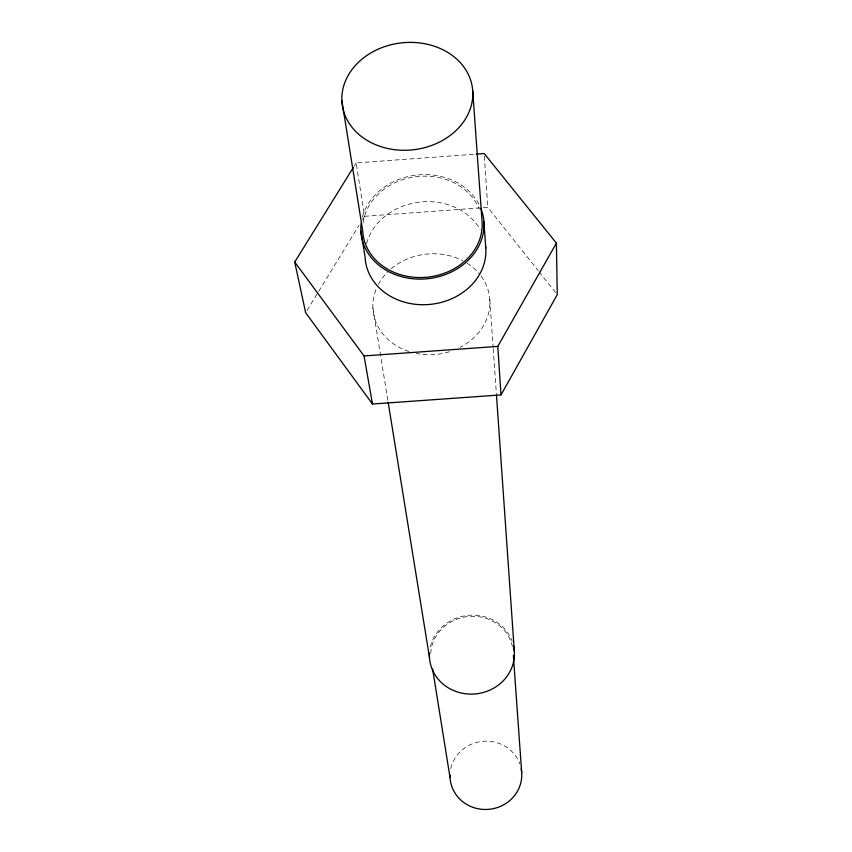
<?xml version="1.0" encoding="UTF-8"?>
<svg xmlns="http://www.w3.org/2000/svg" width="852" height="852" viewBox="0 0 852 852"><rect width="100%" height="100%" fill="white"/><g stroke="black" fill="none" stroke-linecap="round" stroke-linejoin="round"><path stroke-width="0.64" stroke-dasharray="4.26 3.19" d="M307.029 310.437L359.001 225.375M362.473 219.699L364.549 216.301L356.157 162.913L474.958 154.212M354.07 166.3L356.157 162.913M364.549 216.301L487.781 207.334L538.251 270.734M539.071 271.767L555.621 292.555M372.878 307.881L387.969 401.122M489.804 299.478L493.138 347.286M493.233 348.617L496.375 393.773M484.373 156.161L487.781 207.334M430.356 646.934A42.557 39.448 -6.6 0 1 469.516 615.24A42.557 39.448 -6.6 0 1 512.19 641.332M481.007 276.005A58.639 50.385 -6.6 0 1 460.016 347.403M449.377 351.738A58.639 50.385 -6.6 0 1 416.287 353.463M408.928 351.535A58.639 50.385 -6.6 0 1 376.233 288.945M378.341 284.451A58.639 50.385 -6.6 0 1 388.32 271.341M391.217 268.721A58.639 50.385 -6.6 0 1 462.625 260.627M467.173 263.236A58.639 50.385 -6.6 0 1 479.495 274.078M366.573 243.555A60.535 51.418 -6.6 0 1 419.024 202.18A60.535 51.418 -6.6 0 1 480.155 229.55M362.377 217.132A61.727 52.121 -6.6 0 1 417.342 174.99A61.727 52.121 -6.6 0 1 479.378 205.087M363.08 222.638A59.885 50.566 -6.6 0 1 416.5 176.609A59.885 50.566 -6.6 0 1 479.154 209.038M430.697 653.367A41.29 38.276 -6.6 0 1 468.909 616.443A41.29 38.276 -6.6 0 1 512.382 646.53M450.761 768.611A35.922 34.133 -6.6 0 1 483.755 741.251A35.922 34.133 -6.6 0 1 519.869 763.967"/><path stroke-width="1.28" d="M353.367 167.418L294.728 262.043L305.644 312.705L372.484 404.029L500.997 394.913L557.272 294.632L556.399 243.129L484.202 153.541L476.279 154.116M500.997 394.913L497.802 346.391L556.399 243.129M294.728 262.043L364.049 355.934L497.802 346.391M364.049 355.934L372.484 404.029M360.843 230.722L365.082 256.963A60.535 51.418 -6.6 0 0 429.749 304.43A60.535 51.418 -6.6 0 0 485.544 245.813M388.182 402.432L429.44 657.201M341.833 100.493L362.675 230.583A59.885 50.566 -6.6 0 0 425.212 277.347A59.885 50.566 -6.6 0 0 482.083 221.914L472.722 90.823A65.657 53.782 -6.6 0 0 371.408 52.611A65.657 53.782 -6.6 0 0 377.809 145.564A65.657 53.782 -6.6 0 0 472.722 90.823M432.592 668.895L450.026 777.503M513.362 655.444L521.69 772.689M496.471 395.094L514.342 651.397M483.925 221.786L485.778 248.23M513.618 646.295A42.557 39.448 -6.6 0 1 475.001 693.954A42.557 39.448 -6.6 0 1 429.451 653.346M480.901 208.506A61.727 52.121 -6.6 0 1 428.95 278.572A61.727 52.121 -6.6 0 1 361.163 223.267M521.211 768.887A35.922 34.133 -6.6 0 1 488.665 809.347A35.922 34.133 -6.6 0 1 449.984 774.958"/></g></svg>
